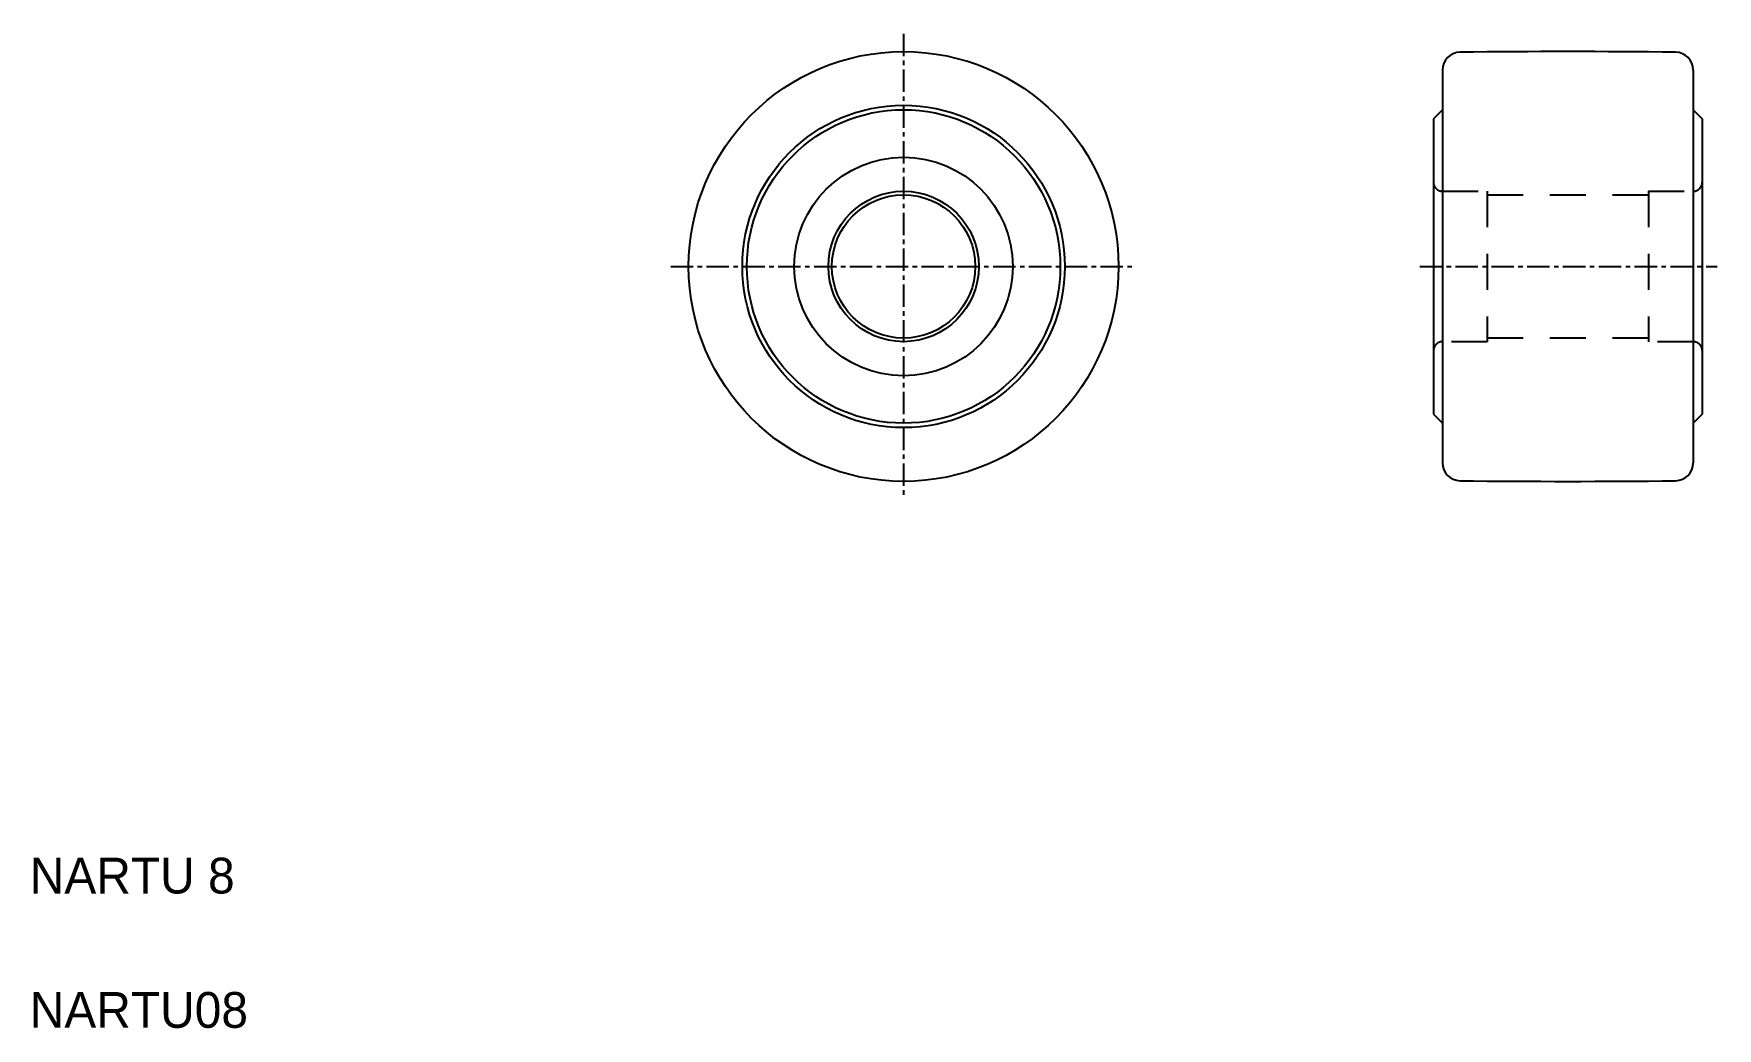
# Model space of a CAD drawing. Extents: x 87.1 to 181.1, y 87 to 142.5.
import ezdxf

# ---------------------------------------------------------------- set-up
doc = ezdxf.new("R2010")
doc.units = 0
doc.linetypes.add('CENTER', pattern=[2, 1.25, -0.25, 0.25, -0.25])
doc.linetypes.add('DASHED', pattern=[3.5, 2, -1.5])
doc.layers.get('0').update_dxf_attribs({"linetype": 'CONTINUOUS'})
doc.layers.add('CENTER', color=1, linetype='CENTER')

msp = doc.modelspace()

# ---------------------------------------------------------------- linework, layer by layer
for p, q in [((165.719, 140.497), (165.719, 118.569)), ((179.719, 140.497), (179.719, 118.569)), ((165.719, 138.283), (165.219, 137.783)), ((179.719, 138.283), (180.219, 137.783)), ((165.219, 137.783), (165.219, 121.283)), ((180.219, 137.783), (180.219, 121.283)), ((180.219, 133.658), (180.219, 133.658)), ((180.219, 129.533), (180.219, 129.533)), ((165.219, 121.283), (165.719, 120.783)), ((180.219, 121.283), (179.719, 120.783))]:
    msp.add_line(p, q)
at = {"color": 3, "linetype": 'DASHED'}
for p, q in [((165.719, 133.733), (168.219, 133.733)), ((168.219, 133.733), (168.219, 125.333)), ((168.219, 133.533), (177.219, 133.533)), ((177.219, 133.733), (179.719, 133.733)), ((177.219, 133.733), (177.219, 125.333)), ((168.219, 125.333), (165.719, 125.333)), ((177.219, 125.533), (168.219, 125.533)), ((179.719, 125.333), (177.219, 125.333))]:
    msp.add_line(p, q, dxfattribs=at)
for radius in [12, 9, 8.75, 6.1, 4.2, 4]:
    msp.add_circle((135.632, 129.533), radius)
for centre, radius, start, end in [((166.719, 140.497), 1, 90.68894, 180), ((172.719, -358.467), 500, 89.31106, 90.68894), ((178.719, 140.497), 1, 0, 89.31106), ((166.719, 118.569), 1, 180, 269.31106), ((178.719, 118.569), 1, 270.68894, 0), ((172.719, 617.533), 500, 269.31106, 270.68894)]:
    msp.add_arc(centre, radius, start, end)
for centre, start, end in [((165.719, 134.233), 179.99996, 270), ((179.719, 134.233), 270.00002, 0), ((165.719, 124.833), 89.99998, 180.00002), ((179.719, 124.833), 0, 89.99998)]:
    msp.add_arc(centre, 0.5, start, end, dxfattribs=at)
at = {"layer": 'CENTER', "color": 1, "linetype": 'CENTER'}
for p, q in [((135.632, 142.533), (135.632, 116.533)), ((122.632, 129.533), (148.632, 129.533)), ((164.447, 129.533), (181.064, 129.533))]:
    msp.add_line(p, q, dxfattribs=at)

# ---------------------------------------------------------------- texts
for s, p in [('NARTU 8', (86.844, 94.518)), ('NARTU08', (86.844, 87.018))]:
    msp.add_text(s, height=2).set_placement(p)

doc.saveas('drawing.dxf')
